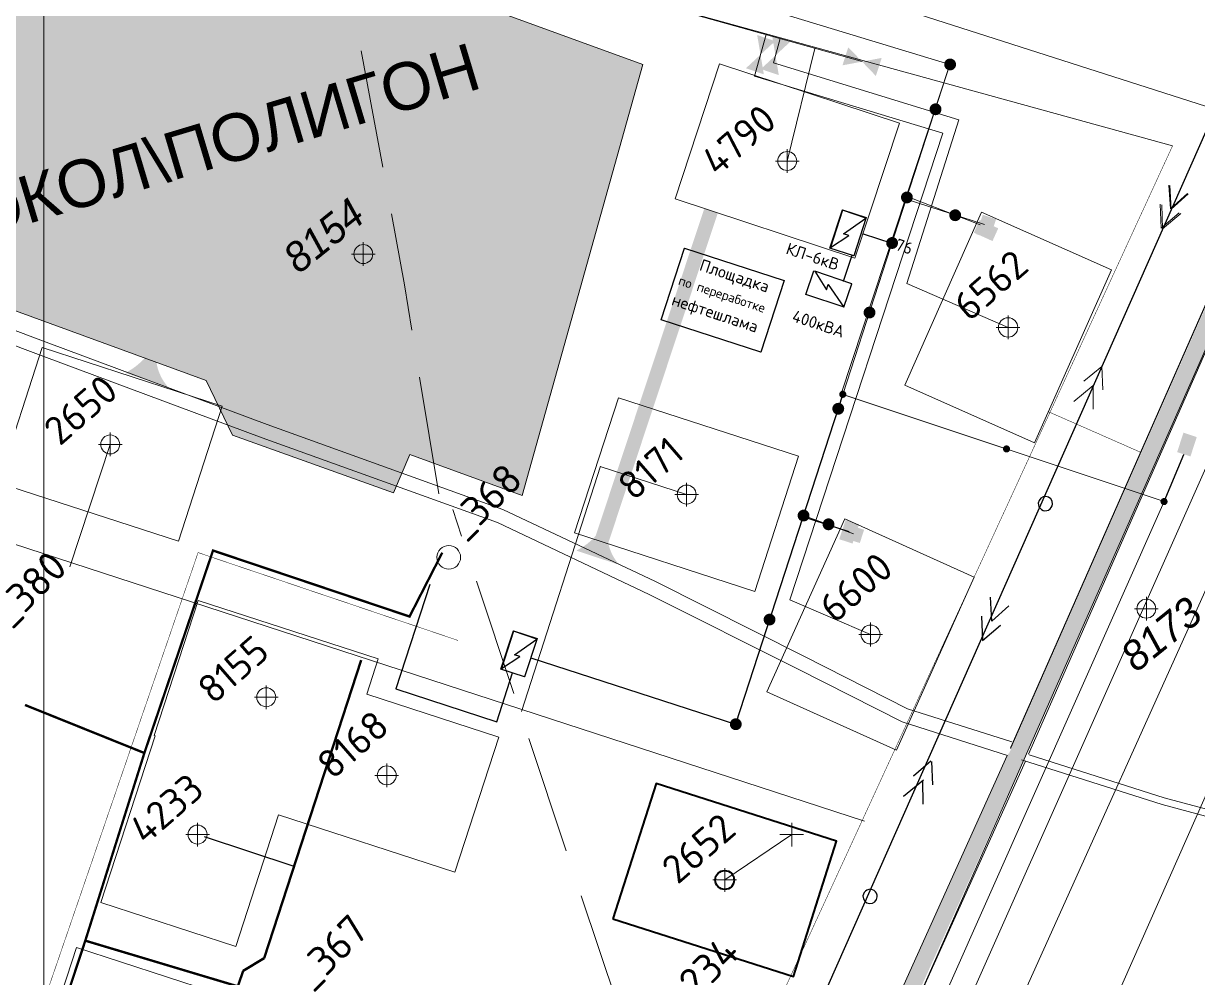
# Model space of a CAD drawing. Header units: millimetres. Extents: x 519 to 9564855, y -810 to 5021775.
# Drawn here: x 9532991.4 to 9533487.4, y 5000181.6 to 5000584.6 of the extents above; entities that cross this region are included whole.
import ezdxf

# ---------------------------------------------------------------- set-up
doc = ezdxf.new("R2010")
doc.units = ezdxf.units.MM
doc.header["$LTSCALE"] = 2
doc.header["$MEASUREMENT"] = 0
doc.header["$PDMODE"] = 2
doc.header["$PDSIZE"] = 5
doc.linetypes.add('92051501$0$GROUND2', pattern=[35, 25, -10])
for name, color, linetype in [('160 скважин на 2012 год', 7, 'Continuous'), ('Existing roads', 41, 'Continuous'), ('FIBERGLASS', 212, 'Continuous'), ('GRID_PULKOVO', 7, 'Continuous'), ('OilColl&Flowlines', 3, 'Continuous'), ('OLD WELLS(dr.bfr2000)', 24, 'Continuous'), ('PPLINE_WAT', 7, 'WTR_LINE'), ('ROAD_FIELD', 255, '92051501$0$GROUND2'), ('ROAD_GROUND', 9, 'Continuous'), ('Скважины - Конфликты наземки', 92, 'Continuous'), ('Скважины на 2015 год', 7, 'Continuous'), ('Скважины на 2021 год', 7, 'Continuous'), ('Скважины на 2025 год _ОСМОТР', 5, 'Continuous')]:
    doc.layers.add(name, color=color, linetype=linetype)
for name, color, linetype, lineweight in [('160 скважин на 2012 год - Электрика', 192, 'Continuous', 30), ('160 скважин на2012 год.Выкидные линии', 5, 'Continuous', 30), ('PPLINE_GAS', 4, 'GAS_LINE', 30), ('WELLS(drilled after 2000y)', 6, 'Continuous', 40), ('Скважины на 2022 год', 60, 'Continuous', 13), ('Скважины на 2023 год', 201, 'Continuous', 20), ('ТХ_Проект. НГ', 244, 'g_122_n', 50), ('Электро', 1, 'Continuous', 30), ('Электроснаб', 1, 'Continuous', 18), ('Электроснабжене', 1, 'Continuous', 18)]:
    doc.layers.add(name, color=color, linetype=linetype, lineweight=lineweight)
doc.styles.add('92051501$0$STANDARD', font='simplex.shx')
doc.styles.add('Elect', font='isocpeur.ttf')
doc.styles.add('GeoApp', font='', dxfattribs={"height": 1})
doc.styles.add('Line_GUGK', font='')
doc.styles.get("Standard").update_dxf_attribs({"font": 'isocpeur.ttf', "width": 0.5})
doc.styles.get('GeoApp').set_extended_font_data('D431', italic=True)
doc.styles.get('Line_GUGK').set_extended_font_data('Bm431', italic=True)
doc.linetypes.add('g_122_n', pattern='A,2,-2,3,-0.6,["Н",Line_GUGK,S=2,R=0,X=0,Y=-1],-3,3,-2,8,-2,8,-2,6', length=41.6)
doc.linetypes.add('GAS_LINE', pattern='A,0.5,-0.2,["G",92051501$0$STANDARD,S=0.1,R=0,X=-0.1,Y=-0.05],-0.05', length=0.75)
doc.linetypes.add('WTR_LINE', pattern='A,0.5,-0.2,["W",92051501$0$STANDARD,S=0.1,R=0,X=-0.1,Y=-0.05],-0.05', length=0.75)

msp = doc.modelspace()

# ---------------------------------------------------------------- hatches: boundary and pattern name
at = {"layer": '160 скважин на 2012 год - Электрика', "lineweight": 0, "ltscale": 7.5}
for points in [[(9533400.80302, 5000492.69485), (9533403.23879, 5000498.08118), (9533395.38627, 5000501.63219), (9533392.95049, 5000496.24586)], [(9533344.75179, 5000365.13888), (9533346.57785, 5000370.76126), (9533338.3812, 5000373.42339), (9533336.55515, 5000367.80102)]]:
    msp.add_hatch(color=1, dxfattribs=at).paths.add_polyline_path(points)
at = {"layer": 'Existing roads', "lineweight": 0}
h = msp.add_hatch(color=256, dxfattribs=at)
edge = h.paths.add_edge_path()
edge.add_line((9533042.80435, 5000443.4893), (9533047.55038, 5000441.89745))
edge.add_arc((9533067.95325, 5000444.62538), 20.58442, 187.6154467, 221.5073581)
edge.add_line((9533052.53818, 5000430.98374), (9533034.37851, 5000436.99245))
edge.add_arc((9533022.74056, 5000460.79806), 26.4981, 296.0528257, 319.2161086)
h = msp.add_hatch(color=256, dxfattribs=at)
edge = h.paths.add_edge_path()
edge.add_line((9533233.4045, 5000368.43291), (9533238.15053, 5000366.84107))
edge.add_arc((9533258.55339, 5000369.56899), 20.58442, 187.6154467, 221.5073581)
edge.add_line((9533243.13832, 5000355.92736), (9533224.97866, 5000361.93606))
edge.add_arc((9533213.3407, 5000385.74168), 26.4981, 296.0528257, 319.2161086)
at = {"layer": 'Скважины на 2015 год', "linetype": 'ByBlock', "lineweight": 0, "ltscale": 5}
h = msp.add_hatch(color=5, dxfattribs=at)
h.paths.add_polyline_path([(9533253.15634, 5000567.20661), (9533202.1, 5000385.25), (9533154.64, 5000402.55), (9533147.79, 5000386.36), (9533079.78, 5000410.72), (9533068.62, 5000433.81), (9532930.38, 5000484.23), (9532995.06, 5000661.42)])
h.paths.add_polyline_path([(9532972.95003, 5000484.57421), (9533189.86787, 5000549.61783), (9533179.46645, 5000584.30613), (9532962.54861, 5000519.26251)], flags=24)
at = {"layer": 'Электро', "ltscale": 7.5}
msp.add_hatch(color=256, dxfattribs=at).paths.add_polyline_path([(9533487.09798, 5000409.9123), (9533481.4756, 5000411.73835), (9533478.81347, 5000403.54171), (9533484.43584, 5000401.71565)])
at = {"layer": 'Электро'}
msp.add_hatch(color=256, dxfattribs=at).paths.add_polyline_path([(9533336.06067, 5000366.75646), (9533341.67284, 5000364.89926), (9533344.38037, 5000373.08102), (9533338.7682, 5000374.93822)])
at = {"layer": 'Электроснаб', "linetype": 'ByBlock', "lineweight": 0}
for points in [[(9533393.99536, 5000495.61498), (9533399.60752, 5000493.75778), (9533402.31505, 5000501.93954), (9533396.70288, 5000503.79674)], [(9533336.06067, 5000366.75646), (9533341.67284, 5000364.89926), (9533344.38037, 5000373.08102), (9533338.7682, 5000374.93822)]]:
    msp.add_hatch(color=1, dxfattribs=at).paths.add_polyline_path(points)
at = {"layer": 'Электроснаб', "linetype": 'ByBlock', "lineweight": 0, "ltscale": 7.5}
msp.add_hatch(color=1, dxfattribs=at).paths.add_polyline_path([(9533487.09798, 5000409.9123), (9533481.4756, 5000411.73835), (9533478.81347, 5000403.54171), (9533484.43584, 5000401.71565)])
at = {"layer": 'Электроснабжене', "linetype": 'ByBlock', "lineweight": 0, "ltscale": 7.5}
msp.add_hatch(color=1, dxfattribs=at).paths.add_polyline_path([(9533487.09798, 5000409.9123), (9533481.4756, 5000411.73835), (9533478.81347, 5000403.54171), (9533484.43584, 5000401.71565)])
at = {"layer": 'Электроснабжене', "linetype": 'ByBlock', "lineweight": 0}
msp.add_hatch(color=1, dxfattribs=at).paths.add_polyline_path([(9533336.06067, 5000366.75646), (9533341.67284, 5000364.89926), (9533344.38037, 5000373.08102), (9533338.7682, 5000374.93822)])

# ---------------------------------------------------------------- linework, layer by layer
at = {"lineweight": 0, "ltscale": 25}
for p, q in [((9532995.06, 5000661.42), (9533253.15634, 5000567.20661)), ((9533253.15634, 5000567.20661), (9533202.1, 5000385.25)), ((9532930.38, 5000484.23), (9533068.62, 5000433.81)), ((9533068.62, 5000433.81), (9533079.78, 5000410.72)), ((9533079.78, 5000410.72), (9533147.79, 5000386.36)), ((9533147.79, 5000386.36), (9533154.64, 5000402.55)), ((9533154.64, 5000402.55), (9533202.1, 5000385.25))]:
    msp.add_line(p, q, dxfattribs=at)
at = {"color": 6, "linetype": 'ByBlock', "lineweight": 0, "const_width": 1}
for points, elevation in [([(9533168.3505, 5000361.0609), (9533154.5314, 5000334.0914), (9533071.5116, 5000361.9706), (9533042.5106, 5000276.4463), (9533017.5564, 5000197.181), (9532977.9281, 5000077.6256)], 1.9436), ([(9532992.0777, 5000296.7374), (9533042.5106, 5000276.4463)], 0.9272), ([(9532992.0777, 5000296.7374), (9533042.5106, 5000276.4463)], 0.9272), ([(9533103.7558, 5000171.355), (9533017.5564, 5000197.181)], 1.6714), ([(9533103.7558, 5000171.355), (9533017.5564, 5000197.181)], 1.6714)]:
    msp.add_lwpolyline(points, dxfattribs=dict(at, elevation=elevation))
at = {"layer": '160 скважин на 2012 год', "color": 0, "linetype": 'ByBlock', "lineweight": 0}
for points in [[(9533396.21214, 5000504.95264), (9533363.73007, 5000431.80891), (9533418.58786, 5000407.44736), (9533451.06993, 5000480.59109)], [(9533338.37599, 5000375.31244), (9533305.49879, 5000302.34547), (9533360.22401, 5000277.68756), (9533393.10121, 5000350.65453)]]:
    msp.add_lwpolyline(points, close=True, dxfattribs=at)
at = {"layer": '160 скважин на 2012 год', "color": 8, "linetype": 'ByBlock', "lineweight": 0, "ltscale": 80, "const_width": 0.2}
msp.add_lwpolyline([(9533424.43062, 5000420.6042), (9533463.4141, 5000403.45188)], dxfattribs=at)
at = {"layer": '160 скважин на 2012 год', "color": 0, "linetype": 'ByBlock', "lineweight": 0}
for centre, radius in [((9533407.4, 5000456.2), 4.0951), ((9533349.3, 5000326.5), 4)]:
    msp.add_circle(centre, radius, dxfattribs=at)
for p in [(9533407.4, 5000456.2), (9533349.3, 5000326.5)]:
    msp.add_point(p, dxfattribs=at)
at = {"layer": '160 скважин на 2012 год - Электрика', "color": 1, "lineweight": 0, "ltscale": 7.5}
for p, q in [((9533364.7651, 5000511.47262, 0.00003), (9533395.61121, 5000499.5647)), ((9533321.0096, 5000376.80702, 0.00002), (9533342.10027, 5000369.01723))]:
    msp.add_line(p, q, dxfattribs=at)
at = {"layer": '160 скважин на 2012 год - Электрика', "color": 1, "lineweight": 0, "ltscale": 7.5, "const_width": 2.5}
for points, elevation in [([(9533381.71218, 5000567.67546, 1), (9533384.08983, 5000566.90292, 1)], 0.00008), ([(9533375.56144, 5000548.74542, 1), (9533377.93908, 5000547.97288, 1)], 0.00008), ([(9533363.46205, 5000511.50732, 1), (9533365.83969, 5000510.73478, 1)], 0.00008), ([(9533383.86341, 5000503.97634, 1), (9533386.24105, 5000503.20379, 1)], 0.00002), ([(9533357.20954, 5000492.26407, 1), (9533359.58718, 5000491.49153, 1)], 0.00008), ([(9533347.6645, 5000462.88745, 1), (9533350.04214, 5000462.11491, 1)], 0.00008), ([(9533334.46099, 5000422.25123, 1), (9533336.83863, 5000421.47869, 1)], 0.00008), ([(9533319.79697, 5000377.12001, 1), (9533322.17461, 5000376.34747, 1)], 0.00008), ([(9533330.35247, 5000373.42886, 1), (9533332.73011, 5000372.65632, 1)], 0.00002), ([(9533305.42924, 5000333.18706, 1), (9533307.80688, 5000332.41452, 1)], 0.00002), ([(9533291.16033, 5000288.98551, 1), (9533293.53797, 5000288.21297, 1)], 0.00008)]:
    msp.add_lwpolyline(points, format="xyb", close=True, dxfattribs=dict(at, elevation=elevation))
at = {"layer": '160 скважин на2012 год.Выкидные линии', "color": 3, "linetype": 'ByBlock', "lineweight": 0, "ltscale": 80}
msp.add_lwpolyline([(9533349.3, 5000326.5), (9533315.22801, 5000341.07535), (9533379.77751, 5000538.2088), (9533300.23376, 5000562.3701), (9533305.14974, 5000579.87667)], dxfattribs=at)
at = {"layer": '160 скважин на2012 год.Выкидные линии', "color": 3, "linetype": 'ByBlock', "lineweight": 0}
msp.add_lwpolyline([(9533407.4, 5000456.2), (9533364.60892, 5000474.80408), (9533386.63808, 5000543.92918), (9533308.25624, 5000567.99463), (9533311.12189, 5000578.19964)], dxfattribs=at)
at = {"layer": 'Existing roads', "lineweight": 0, "const_width": 6}
msp.add_lwpolyline([(9533281.92746, 5000505.56624), (9533233.78219, 5000360.51517)], dxfattribs=at)
at = {"layer": 'FIBERGLASS', "linetype": 'ByBlock', "lineweight": 0, "ltscale": 50, "const_width": 0.2}
for points in [[(9533085.79736, 4999682.85721), (9533476.9015, 5000532.98071)], [(9532370.78, 4998783.5), (9532685.1, 4999648.2), (9532806.3, 4999607.8), (9533065.2, 5000361.1), (9533175, 5000324)]]:
    msp.add_lwpolyline(points, dxfattribs=at)
at = {"layer": 'GRID_PULKOVO', "lineweight": 0}
msp.add_line((9533000, 5010000), (9533000, 4992000), dxfattribs=at)
at = {"layer": 'OilColl&Flowlines', "lineweight": 0}
for p, q in [((9533196.80912, 5000610.29088), (9533476.9015, 5000532.98071)), ((9533196.81182, 5000610.29885), (9533345.71454, 5000568.48574)), ((9533314.09731, 5000526.49203), (9533325.78337, 5000574.07386)), ((9533314.1, 5000526.5), (9533325.78606, 5000574.08182))]:
    msp.add_line(p, q, dxfattribs=at)
at = {"layer": 'OilColl&Flowlines', "color": 3, "linetype": 'ByBlock', "lineweight": 0}
for points in [[(9533305.18573, 5000578.42708, 8, 0, 0), (9533302.80522, 5000571.41524, 0, 8, 0), (9533300.42288, 5000564.39798, 8, 8, 0)], [(9533311.50354, 5000578.09327, 8, 0, 0), (9533309.12303, 5000571.08143, 0, 8, 0), (9533306.74069, 5000564.06417, 8, 8, 0)]]:
    msp.add_lwpolyline(points, format="xyseb", dxfattribs=at)
at = {"layer": 'OilColl&Flowlines', "lineweight": 0}
for points in [[(9533352.76527, 5000566.22347, 8, 0, 0), (9533345.71185, 5000568.47778, 0, 8, 0), (9533338.65297, 5000570.73382, 8, 8, 0)], [(9533352.76797, 5000566.23144, 8, 0, 0), (9533345.71454, 5000568.48574, 0, 8, 0), (9533338.65567, 5000570.74179, 8, 8, 0)]]:
    msp.add_lwpolyline(points, format="xyseb", dxfattribs=at)
at = {"layer": 'OLD WELLS(dr.bfr2000)', "lineweight": 0}
msp.add_circle((9533171.1, 5000359.1), 5, dxfattribs=at)
at = {"layer": 'PPLINE_GAS', "lineweight": 0, "ltscale": 25}
msp.add_line((9531787.28782, 5001096.71499), (9533579.62579, 5000521.05574), dxfattribs=at)
at = {"layer": 'PPLINE_GAS', "lineweight": 0, "ltscale": 40}
msp.add_line((9533540.56966, 5000455.90191), (9532995.24838, 4999244.58732), dxfattribs=at)
at = {"layer": 'PPLINE_WAT', "lineweight": 0}
msp.add_lwpolyline([(9533000, 5006417.04476), (9534241.35452, 5002031.92113), (9534233.93028, 5001942.30806), (9533572.35026, 5000442.91927), (9533000, 4999148.373)], dxfattribs=at)
at = {"layer": 'PPLINE_WAT', "color": 5, "lineweight": 0, "ltscale": 2}
msp.add_lwpolyline([(9533000, 4999292.00293), (9533521.20287, 5000465.19453), (9534195.31134, 5001969.65279), (9534192.94502, 5002039.13618), (9533000, 5006192.97478)], dxfattribs=at)
at = {"layer": 'ROAD_FIELD', "lineweight": 0, "flags": 128}
msp.add_lwpolyline([(9533166.84827, 5000385.90572), (9533152.43813, 5000474.13662), (9533130.19731, 5000593.8183)], dxfattribs=at)
at = {"layer": 'ROAD_FIELD', "lineweight": 0, "const_width": 0.001, "flags": 128}
msp.add_lwpolyline([(9533000, 5000380.1483), (9533014.65395, 5000389.43897), (9533064.35594, 5000419.93495)], dxfattribs=at)
at = {"layer": 'ROAD_FIELD', "color": 9, "lineweight": 0, "const_width": 0.001, "flags": 128}
msp.add_lwpolyline([(9533000, 5000123.24644), (9532971.5126, 5000148.48057), (9532941.38218, 5000162.85183), (9532907.24838, 5000147.30626), (9532883.96576, 5000155.51839), (9532885.034, 5000181.343), (9532914.78103, 5000258.17039), (9532950.96912, 5000349.06251), (9533000, 5000380.1483)], dxfattribs=at)
at = {"layer": 'ROAD_FIELD', "color": 9, "lineweight": 0, "flags": 128}
msp.add_lwpolyline([(9533267.32, 4999963.463), (9533271.58015, 5000082.55233), (9533172.75543, 5000379.32686)], dxfattribs=at)
at = {"layer": 'ROAD_GROUND', "color": 8, "lineweight": 0}
for points, const_width in [([(9533293.87797, 5001159.66291), (9533432.67322, 5000916.36657), (9533542.93809, 5000759.17201), (9533570.91, 5000647.76667), (9533408.37507, 5000278.36012)], 0.5), ([(9533298.05748, 5001160.40896), (9533436.05511, 5000918.51079), (9533546.63755, 5000760.8635), (9533575.1235, 5000647.41083), (9533410.01574, 5000272.59673)], 7), ([(9533410.63439, 5000274.80396), (9533184.94469, 4999774.02663), (9533061.13099, 4999502.13475)], 7)]:
    msp.add_lwpolyline(points, dxfattribs=dict(at, const_width=const_width))
at = {"layer": 'ROAD_GROUND', "lineweight": 0}
for points in [[(9533408.91966, 5000281.15628), (9533364.87784, 5000295.14036), (9533321.38976, 5000317.23271), (9533258.4517, 5000348.85183), (9533193.98863, 5000379.32892), (9533094.35272, 5000415.17801), (9533023.68296, 5000441.46677), (9533002.10473, 5000449.54982), (9532962.24392, 5000464.48139), (9532892.62495, 5000488.02162), (9532800.37819, 5000514.01935), (9532724.99548, 5000520.55251), (9532672.76269, 5000521.55506), (9532624.39613, 5000521.45534), (9532578.87173, 5000526.39291), (9532502.91185, 5000556.91605), (9532330.26623, 5000634.53656), (9532269.59146, 5000656.60012), (9532183.36746, 5000683.13828), (9531915.45347, 5000755.06708), (9531782.70935, 5000788.47934), (9531689.13653, 5000807.97368), (9531646.07461, 5000819.66362)], [(9533407.10388, 5000275.43763), (9533362.59616, 5000289.56964), (9533318.68424, 5000311.8773), (9533255.8223, 5000343.45818), (9533191.68537, 5000373.78108), (9533092.29104, 5000409.54325), (9533021.58463, 5000435.84564), (9533000, 5000443.93109), (9532960.23008, 5000458.82861), (9532890.84905, 5000482.28839), (9532799.29581, 5000508.09066), (9532724.67852, 5000514.55749), (9532672.7113, 5000515.55494), (9532624.07787, 5000515.45467), (9532577.40226, 5000520.5171), (9532500.56215, 5000551.39395), (9532328.00776, 5000628.97344), (9532267.68254, 5000650.90989), (9532181.70654, 5000677.37172), (9531913.94322, 5000749.26007), (9531781.36465, 5000782.63066), (9531687.73747, 5000802.13633), (9531644.50269, 5000813.87319)], [(9533570.11891, 5000626.1043), (9533416.07851, 5000276.00397)], [(9533407.04847, 5000275.36556), (9533181.75258, 4999775.46222), (9533060.14086, 4999509.55903)], [(9533414.76799, 5000273.02545), (9533414.737, 5000272.955), (9533189.037, 4999772.155), (9533068.03287, 4999507.58031)], [(9534034.04379, 5000176.09812), (9533975.87028, 5000206.4279), (9533905.39128, 5000223.75069), (9533813.17709, 5000222.65645), (9533778.15641, 5000219.79561), (9533710.82278, 5000196.64653), (9533647.16112, 5000210.33213), (9533597.82413, 5000221.74068), (9533532.66071, 5000238.55718), (9533472.49447, 5000254.67492), (9533413.01991, 5000273.55918)], [(9534035.437, 5000178.755), (9533976.937, 5000209.255), (9533905.737, 5000226.755), (9533813.037, 5000225.655), (9533777.537, 5000222.755), (9533710.637, 5000199.755), (9533647.837, 5000213.255), (9533598.537, 5000224.655), (9533533.437, 5000241.455), (9533473.337, 5000257.555), (9533416.25343, 5000275.68008)]]:
    msp.add_lwpolyline(points, dxfattribs=at)
at = {"layer": 'WELLS(drilled after 2000y)', "color": 0, "linetype": 'ByBlock', "lineweight": 0}
msp.add_lwpolyline([(9533266.68202, 5000510.57759), (9533342.66255, 5000485.43701), (9533361.51798, 5000542.42241), (9533285.53746, 5000567.56298)], close=True, dxfattribs=at)
msp.add_circle((9533314.1, 5000526.5), 4, dxfattribs=at)
at = {"layer": 'WELLS(drilled after 2000y)', "color": 0, "linetype": 'ByBlock', "lineweight": 0, "ltscale": 80}
msp.add_point((9533314.1, 5000526.5), dxfattribs=at)
at = {"layer": 'Скважины - Конфликты наземки', "linetype": 'ByBlock', "lineweight": 0}
for centre in [(9533135, 5000487.2), (9533465.8, 5000337.4)]:
    msp.add_circle(centre, 4, dxfattribs=at)
at = {"layer": 'Скважины - Конфликты наземки', "linetype": 'ByBlock', "lineweight": 0, "ltscale": 80}
for p in [(9533135, 5000487.2), (9533465.8, 5000337.4)]:
    msp.add_point(p, dxfattribs=at)
at = {"layer": 'Скважины на 2021 год', "lineweight": 0}
msp.add_circle((9533028.1, 5000406.8), 4, dxfattribs=at)
msp.add_point((9533028.1, 5000406.8), dxfattribs=at)
at = {"layer": 'Скважины на 2022 год', "color": 0, "lineweight": 0}
msp.add_lwpolyline([(9532980.78723, 5000390.62898), (9533056.87175, 5000365.90762), (9533075.41277, 5000422.97102), (9532999.32825, 5000447.69238)], close=True, dxfattribs=at)
for points in [[(9533136.47483, 5000301.28137), (9533141.31277, 5000316.17102), (9533065.22825, 5000340.89238), (9533046.68723, 5000283.82898), (9533047.01282, 5000283.72319)], [(9533047.01282, 5000283.72319), (9533024.10762, 5000213.22825), (9533081.17102, 5000194.68723), (9533099.23827, 5000250.29253)]]:
    msp.add_lwpolyline(points, dxfattribs=at)
at = {"layer": 'Скважины на 2022 год', "color": 0, "linetype": 'ByBlock', "lineweight": 0}
msp.add_lwpolyline([(9533099.23827, 5000250.29253), (9533173.67175, 5000226.10762), (9533192.21277, 5000283.17102), (9533136.47483, 5000301.28137)], dxfattribs=at)
msp.add_lwpolyline([(9533013.82898, 5000194.31277), (9532989.10762, 5000118.22825), (9533046.17102, 5000099.68723), (9533070.89238, 5000175.77175)], close=True, dxfattribs=at)
at = {"layer": 'Скважины на 2022 год', "color": 0, "lineweight": 0}
for centre in [(9533094, 5000300), (9533065, 5000242)]:
    msp.add_circle(centre, 4, dxfattribs=at)
at = {"layer": 'Скважины на 2022 год', "color": 0, "linetype": 'ByBlock', "lineweight": 0}
msp.add_circle((9533144.9, 5000267), 4, dxfattribs=at)
at = {"layer": 'Скважины на 2022 год', "color": 0, "lineweight": 0}
for p in [(9533094, 5000300), (9533065, 5000242)]:
    msp.add_point(p, dxfattribs=at)
at = {"layer": 'Скважины на 2022 год', "color": 0, "linetype": 'ByBlock', "lineweight": 0}
msp.add_point((9533144.9, 5000267), dxfattribs=at)
at = {"layer": 'Скважины на 2023 год', "color": 0, "linetype": 'ByBlock', "lineweight": 0}
msp.add_lwpolyline([(9533224.28723, 5000369.42898), (9533300.37175, 5000344.70762), (9533318.91277, 5000401.77102), (9533242.82825, 5000426.49238)], close=True, dxfattribs=at)
msp.add_circle((9533271.6, 5000385.6), 4, dxfattribs=at)
msp.add_point((9533271.6, 5000385.6), dxfattribs=at)
at = {"layer": 'Скважины на 2025 год _ОСМОТР', "color": 6, "linetype": 'ByBlock', "lineweight": 0}
msp.add_line((9533287.68, 5000222.81), (9533316, 5000242), dxfattribs=at)
at = {"layer": 'Скважины на 2025 год _ОСМОТР', "color": 6, "linetype": 'ByBlock', "lineweight": 40, "ltscale": 50}
msp.add_lwpolyline([(9533240.45913, 5000206.37257), (9533316.68178, 5000182.08044), (9533334.90087, 5000239.24743), (9533258.67822, 5000263.53956)], close=True, dxfattribs=at)
at = {"layer": 'Скважины на 2025 год _ОСМОТР', "color": 6, "linetype": 'ByBlock', "lineweight": 40}
msp.add_circle((9533287.68, 5000222.81), 4, dxfattribs=at)
at = {"layer": 'Скважины на 2025 год _ОСМОТР', "color": 6, "linetype": 'ByBlock', "lineweight": 0}
for p in [(9533316, 5000242), (9533287.68, 5000222.81)]:
    msp.add_point(p, dxfattribs=at)
at = {"layer": 'ТХ_Проект. НГ', "color": 3, "linetype": 'ByBlock', "lineweight": 0, "ltscale": 0.3}
for p, q in [((9532449.92272, 5000539.94057, -26.3698), (9533346.66644, 5000247.65123, -0.1387)), ((9533028.08, 5000406.78), (9533010.96612, 5000355.05797, -0.09717))]:
    msp.add_line(p, q, dxfattribs=at)
at = {"layer": 'ТХ_Проект. НГ', "color": 3, "linetype": 'ByBlock', "lineweight": 0, "ltscale": 0.3, "elevation": 1771.05029}
msp.add_lwpolyline([(9533201.81594, 5000293.9959), (9533235.20048, 5000397.65465)], dxfattribs=at)
at = {"layer": 'ТХ_Проект. НГ', "color": 3, "linetype": 'ByBlock', "lineweight": 0, "ltscale": 0.3}
msp.add_lwpolyline([(9533271.6, 5000385.6), (9533235.50048, 5000397.35465)], dxfattribs=at)
at = {"layer": 'ТХ_Проект. НГ', "color": 3, "linetype": 'ByBlock', "lineweight": 50, "ltscale": 0.3, "elevation": -26.4892}
for points in [[(9533134.03911, 5000315.68098), (9533093.17616, 5000189.71531)], [(9533093.17616, 5000189.71531), (9533084.19332, 5000184.477)], [(9533084.19332, 5000184.477), (9533059.53307, 5000112.39015)]]:
    msp.add_lwpolyline(points, dxfattribs=at)
at = {"layer": 'ТХ_Проект. НГ', "color": 3, "linetype": 'ByBlock', "lineweight": 30, "ltscale": 0.3, "elevation": -22.677}
msp.add_lwpolyline([(9533105.76747, 5000228.50327), (9533067.84789, 5000241.05685)], dxfattribs=at)
at = {"layer": 'Электро'}
for p, q in [((9534134.41914, 5001993.0866), (9533000.18214, 4999430.22753)), ((9533332.11575, 5000489.72269), (9533337.4135, 5000505.92743)), ((9533337.4761, 5000505.80401), (9533332.31907, 5000490.02969)), ((9533337.4135, 5000505.92743), (9533347.46265, 5000502.6421)), ((9533347.35824, 5000502.42853), (9533337.4761, 5000505.80401)), ((9533337.87186, 5000495.76408), (9533347.35824, 5000502.42853)), ((9533347.46265, 5000502.6421), (9533342.16491, 5000486.43736)), ((9533332.31907, 5000490.02969), (9533340.12954, 5000495.02598)), ((9533340.12954, 5000495.02598), (9533337.87186, 5000495.76408)), ((9533346.19462, 5000495.79923), (9533358.28439, 5000491.79894)), ((9533342.16491, 5000486.43736), (9533332.11575, 5000489.72269)), ((9533341.34181, 5000486.61175), (9533337.77188, 5000475.62463)), ((9533322.00379, 5000470.14849), (9533325.38047, 5000480.16732)), ((9533341.41233, 5000474.66078), (9533325.68561, 5000479.96121)), ((9533325.68561, 5000479.96121), (9533330.61059, 5000472.10558)), ((9533337.94701, 5000464.80979), (9533341.41233, 5000474.66078)), ((9533338.15963, 5000464.70343), (9533322.00379, 5000470.14849)), ((9533330.61059, 5000472.10558), (9533331.36921, 5000474.35645)), ((9533331.36921, 5000474.35645), (9533337.94701, 5000464.80979)), ((9533337.53862, 5000427.95004), (9533292.25684, 5000288.58704)), ((9533473.27462, 5000382.63668), (9533481.70354, 5000402.58855)), ((9533163.14958, 5000347.62164), (9533148.80898, 5000303.48583)), ((9533400.5809, 5000332.17953), (9533399.91766, 5000342.20667)), ((9533407.70844, 5000338.62396), (9533400.5809, 5000332.17953)), ((9533396.22722, 5000334.18163), (9533396.55588, 5000324.03058)), ((9533193.11347, 5000311.85779), (9533198.41122, 5000328.06253)), ((9533198.47382, 5000327.93911), (9533193.31679, 5000312.16479)), ((9533198.41122, 5000328.06253), (9533208.46037, 5000324.7772)), ((9533208.35595, 5000324.56363), (9533198.47382, 5000327.93911)), ((9533396.55588, 5000324.03058), (9533404.24715, 5000330.49354)), ((9533198.86957, 5000317.89918), (9533208.35595, 5000324.56363)), ((9533208.46037, 5000324.7772), (9533203.16262, 5000308.57246)), ((9533193.31679, 5000312.16479), (9533201.12726, 5000317.16108)), ((9533201.12726, 5000317.16108), (9533198.86957, 5000317.89918)), ((9533205.8115, 5000316.67483), (9533292.25684, 5000288.58704)), ((9533203.16262, 5000308.57246), (9533193.11347, 5000311.85779)), ((9533191.36493, 5000289.6548), (9533198.09793, 5000310.37682)), ((9533148.80898, 5000303.48583), (9533191.36493, 5000289.6548)), ((9533374.75631, 5000272.97107), (9533367.39963, 5000266.63201)), ((9533374.98545, 5000272.86569), (9533375.41955, 5000262.94393)), ((9533371.6296, 5000264.96457), (9533363.16372, 5000258.02449)), ((9533371.29502, 5000264.84066), (9533371.39453, 5000254.79498))]:
    msp.add_line(p, q, dxfattribs=at)
at = {"layer": 'Электро', "ltscale": 25}
msp.add_line((9533340.24451, 5000369.91603), (9533320.74124, 5000376.25302), dxfattribs=at)
at = {"layer": 'Электро', "ltscale": 25, "const_width": 1.5}
for points in [[(9533363.60827, 5000510.61121, 1), (9533365.03486, 5000510.14769, 1)], [(9533357.5711, 5000492.03071, 1), (9533358.99768, 5000491.56718, 1)], [(9533336.82533, 5000428.1818, 1), (9533338.25192, 5000427.71828, 1)], [(9533406.023, 5000405.12178, 1), (9533407.44958, 5000404.65825, 1)], [(9533472.56132, 5000382.86845, 1), (9533473.98791, 5000382.40492, 1)], [(9533320.02795, 5000376.48478, 1), (9533321.45454, 5000376.02126, 1)]]:
    msp.add_lwpolyline(points, format="xyb", close=True, dxfattribs=at)
at = {"layer": 'Электро'}
msp.add_lwpolyline([(9533270.72441, 5000489.66307), (9533312.73819, 5000476.01197), (9533302.91418, 5000445.77678), (9533260.9004, 5000459.42788)], close=True, dxfattribs=at)
for centre, start, end in [((9533423.14791, 5000381.78528), 175.9003794, 355.9003794), ((9533423.14791, 5000381.78528), 355.9003794, 175.9003794), ((9533349.08613, 5000215.87166), 355.9003889, 175.9003889), ((9533349.08613, 5000215.87166), 175.9003889, 355.9003889)]:
    msp.add_arc(centre, 3, start, end, dxfattribs=at)
at = {"layer": 'Электроснаб', "color": 1, "linetype": 'ByBlock', "lineweight": 0}
for p, q in [((9534166.11914, 5001972.9866), (9533031.88214, 4999410.12753)), ((9533476.03359, 5000506.29173), (9533475.37035, 5000516.31887)), ((9533483.16113, 5000512.73616), (9533476.03359, 5000506.29173)), ((9533332.11575, 5000489.72269), (9533337.4135, 5000505.92743)), ((9533337.4761, 5000505.80401), (9533332.31907, 5000490.02969)), ((9533337.4135, 5000505.92743), (9533347.46265, 5000502.6421)), ((9533347.35824, 5000502.42853), (9533337.4761, 5000505.80401)), ((9533471.67991, 5000508.29384), (9533472.00857, 5000498.14279)), ((9533472.00857, 5000498.14279), (9533479.69984, 5000504.60575)), ((9533337.87186, 5000495.76408), (9533347.35824, 5000502.42853)), ((9533347.46265, 5000502.6421), (9533342.16491, 5000486.43736)), ((9533332.31907, 5000490.02969), (9533340.12954, 5000495.02598)), ((9533340.12954, 5000495.02598), (9533337.87186, 5000495.76408)), ((9533346.19462, 5000495.79923), (9533358.28439, 5000491.79894)), ((9533342.16491, 5000486.43736), (9533332.11575, 5000489.72269)), ((9533341.34181, 5000486.61175), (9533337.77188, 5000475.62463)), ((9533322.00379, 5000470.14849), (9533325.38047, 5000480.16732)), ((9533341.41233, 5000474.66078), (9533325.68561, 5000479.96121)), ((9533325.68561, 5000479.96121), (9533330.61059, 5000472.10558)), ((9533337.94701, 5000464.80979), (9533341.41233, 5000474.66078)), ((9533338.15963, 5000464.70343), (9533322.00379, 5000470.14849)), ((9533330.61059, 5000472.10558), (9533331.36921, 5000474.35645)), ((9533331.36921, 5000474.35645), (9533337.94701, 5000464.80979)), ((9533337.53862, 5000427.95004), (9533292.25684, 5000288.58704)), ((9533473.27462, 5000382.63668), (9533481.70354, 5000402.58855)), ((9533163.14958, 5000347.62164), (9533148.80898, 5000303.48583)), ((9533400.5809, 5000332.17953), (9533399.91766, 5000342.20667)), ((9533407.70844, 5000338.62396), (9533400.5809, 5000332.17953)), ((9533396.22722, 5000334.18163), (9533396.55588, 5000324.03058)), ((9533193.11347, 5000311.85779), (9533198.41122, 5000328.06253)), ((9533198.47382, 5000327.93911), (9533193.31679, 5000312.16479)), ((9533198.41122, 5000328.06253), (9533208.46037, 5000324.7772)), ((9533208.35595, 5000324.56363), (9533198.47382, 5000327.93911)), ((9533396.55588, 5000324.03058), (9533404.24715, 5000330.49354)), ((9533198.86957, 5000317.89918), (9533208.35595, 5000324.56363)), ((9533208.46037, 5000324.7772), (9533203.16262, 5000308.57246)), ((9533193.31679, 5000312.16479), (9533201.12726, 5000317.16108)), ((9533201.12726, 5000317.16108), (9533198.86957, 5000317.89918)), ((9533205.8115, 5000316.67483), (9533292.25684, 5000288.58704)), ((9533203.16262, 5000308.57246), (9533193.11347, 5000311.85779)), ((9533191.36493, 5000289.6548), (9533198.09793, 5000310.37682)), ((9533148.80898, 5000303.48583), (9533191.36493, 5000289.6548)), ((9533374.75631, 5000272.97107), (9533367.39963, 5000266.63201)), ((9533374.98545, 5000272.86569), (9533375.41955, 5000262.94393)), ((9533371.6296, 5000264.96457), (9533363.16372, 5000258.02449)), ((9533371.29502, 5000264.84066), (9533371.39453, 5000254.79498))]:
    msp.add_line(p, q, dxfattribs=at)
at = {"layer": 'Электроснаб', "color": 1, "linetype": 'ByBlock', "lineweight": 0, "ltscale": 25}
for p, q in [((9533397.38938, 5000499.63506), (9533364.32156, 5000510.37945)), ((9533340.24451, 5000369.91603), (9533320.74124, 5000376.25302))]:
    msp.add_line(p, q, dxfattribs=at)
at = {"layer": 'Электроснаб', "color": 1, "lineweight": 0, "elevation": 0}
msp.add_lwpolyline([(9531795.86849, 5000941.34688), (9532302.32175, 5000787.16727), (9532332.29285, 5000885.97086), (9533382.8206, 5000567.30357), (9533336.82535, 5000428.17179), (9533473.27463, 5000382.62667), (9533325.68178, 5000050.40536), (9533368.26023, 5000030.52289), (9533255.8255, 4999789.74309), (9533242.07577, 4999795.29193)], dxfattribs=at)
at = {"layer": 'Электроснаб', "color": 1, "linetype": 'ByBlock', "lineweight": 0, "ltscale": 25, "const_width": 1.5}
for points in [[(9533363.60827, 5000510.61121, 1), (9533365.03486, 5000510.14769, 1)], [(9533357.5711, 5000492.03071, 1), (9533358.99768, 5000491.56718, 1)], [(9533336.82533, 5000428.1818, 1), (9533338.25192, 5000427.71828, 1)], [(9533406.023, 5000405.12178, 1), (9533407.44958, 5000404.65825, 1)], [(9533472.56132, 5000382.86845, 1), (9533473.98791, 5000382.40492, 1)], [(9533320.02795, 5000376.48478, 1), (9533321.45454, 5000376.02126, 1)]]:
    msp.add_lwpolyline(points, format="xyb", close=True, dxfattribs=at)
at = {"layer": 'Электроснаб', "color": 1, "linetype": 'ByBlock', "lineweight": 0}
msp.add_lwpolyline([(9533270.72441, 5000489.66307), (9533312.73819, 5000476.01197), (9533302.91418, 5000445.77678), (9533260.9004, 5000459.42788)], close=True, dxfattribs=at)
for centre, start, end in [((9533423.14791, 5000381.78528), 175.9003794, 355.9003794), ((9533423.14791, 5000381.78528), 355.9003794, 175.9003794), ((9533349.08613, 5000215.87166), 355.9003889, 175.9003889), ((9533349.08613, 5000215.87166), 175.9003889, 355.9003889)]:
    msp.add_arc(centre, 3, start, end, dxfattribs=at)
at = {"layer": 'Электроснабжене', "color": 1, "linetype": 'ByBlock', "lineweight": 0}
for p, q in [((9534101.79379, 5001919.36816), (9531486.31914, 4996009.5866)), ((9534133.49379, 5001899.26816), (9533031.88214, 4999410.12753)), ((9533476.35061, 5000506.15143), (9533475.68738, 5000516.17857)), ((9533483.47816, 5000512.59586), (9533476.35061, 5000506.15143)), ((9533332.11575, 5000489.72269), (9533337.4135, 5000505.92743)), ((9533337.4761, 5000505.80401), (9533332.31907, 5000490.02969)), ((9533337.4135, 5000505.92743), (9533347.46265, 5000502.6421)), ((9533347.35824, 5000502.42853), (9533337.4761, 5000505.80401)), ((9533472.34695, 5000507.99863), (9533472.67561, 5000497.84758)), ((9533337.87186, 5000495.76408), (9533347.35824, 5000502.42853)), ((9533347.46265, 5000502.6421), (9533342.16491, 5000486.43736)), ((9533472.67561, 5000497.84758), (9533480.36687, 5000504.31054)), ((9533332.31907, 5000490.02969), (9533340.12954, 5000495.02598)), ((9533340.12954, 5000495.02598), (9533337.87186, 5000495.76408)), ((9533346.19462, 5000495.79923), (9533358.28439, 5000491.79894)), ((9533342.16491, 5000486.43736), (9533332.11575, 5000489.72269)), ((9533341.34181, 5000486.61175), (9533337.77188, 5000475.62463)), ((9533322.00379, 5000470.14849), (9533325.38047, 5000480.16732)), ((9533341.41233, 5000474.66078), (9533325.68561, 5000479.96121)), ((9533325.68561, 5000479.96121), (9533330.61059, 5000472.10558)), ((9533337.94701, 5000464.80979), (9533341.41233, 5000474.66078)), ((9533338.15963, 5000464.70343), (9533322.00379, 5000470.14849)), ((9533330.61059, 5000472.10558), (9533331.36921, 5000474.35645)), ((9533331.36921, 5000474.35645), (9533337.94701, 5000464.80979)), ((9533446.94558, 5000439.70944), (9533439.35976, 5000433.47576)), ((9533446.94558, 5000439.70944), (9533447.37968, 5000429.78768)), ((9533443.37122, 5000431.62919), (9533435.12385, 5000424.86824)), ((9533443.37123, 5000431.63303), (9533443.35466, 5000421.63872)), ((9533337.53862, 5000427.95004), (9533292.25684, 5000288.58704)), ((9533473.27462, 5000382.63668), (9533481.70354, 5000402.58855)), ((9533400.5809, 5000332.17953), (9533399.91766, 5000342.20667)), ((9533407.70844, 5000338.62396), (9533400.5809, 5000332.17953)), ((9533396.22722, 5000334.18163), (9533396.55588, 5000324.03058)), ((9533193.11347, 5000311.85779), (9533198.41122, 5000328.06253)), ((9533198.47382, 5000327.93911), (9533193.31679, 5000312.16479)), ((9533198.41122, 5000328.06253), (9533208.46037, 5000324.7772)), ((9533208.35595, 5000324.56363), (9533198.47382, 5000327.93911)), ((9533396.55588, 5000324.03058), (9533404.24715, 5000330.49354)), ((9533198.86957, 5000317.89918), (9533208.35595, 5000324.56363)), ((9533208.46037, 5000324.7772), (9533203.16262, 5000308.57246)), ((9533193.31679, 5000312.16479), (9533201.12726, 5000317.16108)), ((9533201.12726, 5000317.16108), (9533198.86957, 5000317.89918)), ((9533203.16262, 5000308.57246), (9533193.11347, 5000311.85779)), ((9533374.75631, 5000272.97107), (9533367.39963, 5000266.63201)), ((9533374.98545, 5000272.86569), (9533375.41955, 5000262.94393)), ((9533371.6296, 5000264.96457), (9533363.16372, 5000258.02449)), ((9533371.29502, 5000264.84066), (9533371.39453, 5000254.79498))]:
    msp.add_line(p, q, dxfattribs=at)
at = {"layer": 'Электроснабжене', "color": 1, "linetype": 'ByBlock', "lineweight": 0, "ltscale": 25}
msp.add_line((9533340.24451, 5000369.91603), (9533320.74124, 5000376.25302), dxfattribs=at)
at = {"layer": 'Электроснабжене', "color": 1, "lineweight": 0, "elevation": 0}
msp.add_lwpolyline([(9531793.90612, 5000941.94429), (9532302.32175, 5000787.16727), (9532332.29285, 5000885.97086), (9533382.8206, 5000567.30357), (9533337.53384, 5000427.9353), (9533473.27463, 5000382.62667), (9533325.68178, 5000050.40536), (9533368.26023, 5000030.52289), (9533255.8255, 4999789.74309), (9533242.07577, 4999795.29193)], dxfattribs=at)
at = {"layer": 'Электроснабжене', "color": 1, "linetype": 'ByBlock', "lineweight": 0, "ltscale": 25, "const_width": 1.5}
for points in [[(9533363.60827, 5000510.61121, 1), (9533365.03486, 5000510.14769, 1)], [(9533357.5711, 5000492.03071, 1), (9533358.99768, 5000491.56718, 1)], [(9533336.82533, 5000428.1818, 1), (9533338.25192, 5000427.71828, 1)], [(9533406.023, 5000405.12178, 1), (9533407.44958, 5000404.65825, 1)], [(9533472.56132, 5000382.86845, 1), (9533473.98791, 5000382.40492, 1)], [(9533320.02795, 5000376.48478, 1), (9533321.45454, 5000376.02126, 1)]]:
    msp.add_lwpolyline(points, format="xyb", close=True, dxfattribs=at)
at = {"layer": 'Электроснабжене', "color": 1, "linetype": 'ByBlock', "lineweight": 0}
msp.add_lwpolyline([(9533270.72441, 5000489.66307), (9533312.73819, 5000476.01197), (9533302.91418, 5000445.77678), (9533260.9004, 5000459.42788)], close=True, dxfattribs=at)
for centre, start, end in [((9533423.14791, 5000381.78528), 175.9003794, 355.9003794), ((9533423.14791, 5000381.78528), 355.9003794, 175.9003794), ((9533349.08613, 5000215.87166), 355.9003889, 175.9003889), ((9533349.08613, 5000215.87166), 175.9003889, 355.9003889)]:
    msp.add_arc(centre, 3, start, end, dxfattribs=at)

# ---------------------------------------------------------------- texts
at = {"color": 19, "lineweight": 0, "insert": (9532963.25981, 5000529.10975), "char_height": 10, "attachment_point": 1, "rotation": 16.691556, "style": 'Elect'}
msp.add_mtext('{\\fArial|b0|i0|c204|p34;\\P\\H2x;ЭКОЛ\\\\ПОЛИГОН}', dxfattribs=at)
at = {"layer": '160 скважин на 2012 год', "color": 0, "linetype": 'ByBlock', "lineweight": 0, "style": 'Elect'}
for s, p in [('6562', (9533391.0466, 5000458.25777)), ('6600', (9533334.26737, 5000330.8304))]:
    msp.add_text(s, height=12, rotation=41, dxfattribs=at).set_placement(p)
at = {"layer": 'OLD WELLS(dr.bfr2000)', "lineweight": 0, "style": 'Elect'}
for s, p in [(' _368', (9533172.25114, 5000360.05868)), (' _380', (9532980.2, 5000323.4)), (' _380', (9532980.2, 5000323.4)), (' _367', (9533107.5, 5000170)), (' _4234', (9533257.6, 5000154))]:
    msp.add_text(s, height=12.5, rotation=44.9999999, dxfattribs=at).set_placement(p)
at = {"layer": 'WELLS(drilled after 2000y)', "color": 0, "linetype": 'ByBlock', "lineweight": 0, "style": 'Elect'}
msp.add_text('4790', height=12, rotation=41, dxfattribs=at).set_placement((9533284.51115, 5000519.58423))
at = {"layer": 'Скважины - Конфликты наземки', "lineweight": 35, "style": 'GeoApp'}
for s, p in [('8154', (9533107.7011, 5000478.49561)), ('8173', (9533461.49117, 5000310.12907))]:
    msp.add_text(s, height=12.5, rotation=38.8332141, dxfattribs=at).set_placement(p)
at = {"layer": 'Скважины на 2021 год', "lineweight": 0, "style": 'Elect'}
msp.add_text('2650', height=12, rotation=41, dxfattribs=at).set_placement((9533006.77094, 5000405.80896))
at = {"layer": 'Скважины на 2022 год', "color": 0, "lineweight": 0, "style": 'Elect'}
msp.add_text('8155', height=12, rotation=41, dxfattribs=at).set_placement((9533071.63333, 5000296.52435))
at = {"layer": 'Скважины на 2022 год', "color": 0, "linetype": 'ByBlock', "lineweight": 0, "style": 'Elect'}
for s, p in [('8168', (9533122.07302, 5000264.74955)), ('4233', (9533042.89941, 5000237.25739))]:
    msp.add_text(s, height=12, rotation=41, dxfattribs=at).set_placement(p)
at = {"layer": 'Скважины на 2023 год', "color": 0, "linetype": 'ByBlock', "lineweight": 0, "style": 'Elect'}
msp.add_text('8171', height=12, rotation=41, dxfattribs=at).set_placement((9533249.15592, 5000382.47595))
at = {"layer": 'Скважины на 2025 год _ОСМОТР', "color": 6, "linetype": 'ByBlock', "lineweight": 40, "style": 'Elect'}
msp.add_text('2652', height=12, rotation=41, dxfattribs=at).set_placement((9533267.78217, 5000220.5845))
at = {"layer": 'Электро'}
for s, height, p in [('КЛ-6кВ', 5, (9533313.13781, 5000487.42726)), ('Площадка', 5, (9533276.5803, 5000480.45077)), ('по переработке', 4, (9533267.74355, 5000474.34789)), ('нефтешлама', 5, (9533264.86041, 5000465.83844)), ('400кВА', 5, (9533315.73023, 5000458.92451))]:
    msp.add_text(s, height=height, rotation=341.691556, dxfattribs=at).set_placement(p)
at = {"layer": 'Электро', "ltscale": 25}
msp.add_text('76', height=5, rotation=341.691556, dxfattribs=at).set_placement((9533359.32321, 5000489.11921))
at = {"layer": 'Электроснаб', "color": 1, "linetype": 'ByBlock', "lineweight": 0}
for s, height, p in [('КЛ-6кВ', 5, (9533313.13781, 5000487.42726)), ('Площадка', 5, (9533276.5803, 5000480.45077)), ('по переработке', 4, (9533267.74355, 5000474.34789)), ('нефтешлама', 5, (9533264.86041, 5000465.83844)), ('400кВА', 5, (9533315.73023, 5000458.92451))]:
    msp.add_text(s, height=height, rotation=341.691556, dxfattribs=at).set_placement(p)
at = {"layer": 'Электроснаб', "color": 1, "linetype": 'ByBlock', "lineweight": 0, "ltscale": 25}
msp.add_text('76', height=5, rotation=341.691556, dxfattribs=at).set_placement((9533359.32321, 5000489.11921))
at = {"layer": 'Электроснабжене', "color": 1, "linetype": 'ByBlock', "lineweight": 0}
for s, height, p in [('КЛ-6кВ', 5, (9533313.13781, 5000487.42726)), ('Площадка', 5, (9533276.5803, 5000480.45077)), ('по переработке', 4, (9533267.74355, 5000474.34789)), ('нефтешлама', 5, (9533264.86041, 5000465.83844)), ('400кВА', 5, (9533315.73023, 5000458.92451))]:
    msp.add_text(s, height=height, rotation=341.691556, dxfattribs=at).set_placement(p)
at = {"layer": 'Электроснабжене', "color": 1, "linetype": 'ByBlock', "lineweight": 0, "ltscale": 25}
msp.add_text('76', height=5, rotation=341.691556, dxfattribs=at).set_placement((9533359.32321, 5000489.11921))

doc.saveas('drawing.dxf')
